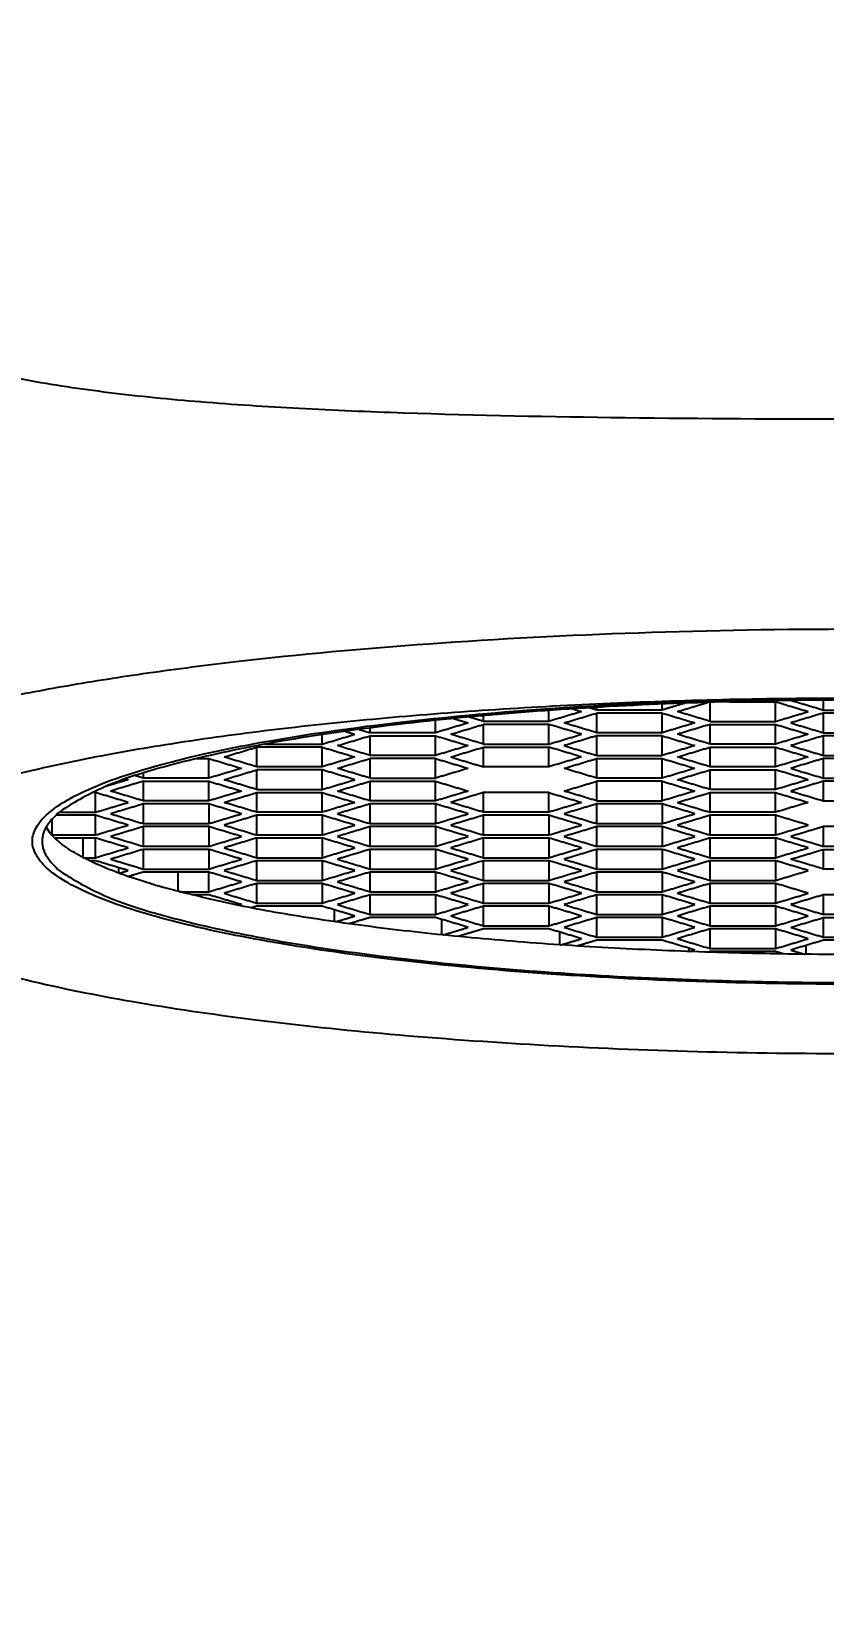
# Model space of a CAD drawing. Extents: x -13865 to -13271, y -11108 to -10688.
# Drawn here: x -13691.03 to -13682.52, y -10859.37 to -10842.42 of the extents above; entities that cross this region are included whole.
import ezdxf

# ---------------------------------------------------------------- set-up
doc = ezdxf.new("R2010")
doc.units = 0
doc.header["$LTSCALE"] = 7
doc.layers.get('0').update_dxf_attribs({"color": 2, "linetype": 'CONTINUOUS'})
doc.layers.get('Defpoints').update_dxf_attribs({"linetype": 'CONTINUOUS'})
doc.layers.add('DWG', color=7, linetype='CONTINUOUS')
doc.layers.add('FL0712_BODY_R2SHAPE', color=7, linetype='CONTINUOUS')
doc.styles.add('DD', font='romans', dxfattribs={"bigfont": 'GHS.shx'})
doc.dimstyles.new('CWC', dxfattribs={"dimscale": 0, "dimtxt": 3.5, "dimasz": 3.5, "dimexe": 2, "dimexo": 1, "dimgap": 1, "dimtad": 1, "dimdec": 4, "dimdsep": 46, "dimtxsty": 'DD', "dimcen": 3, "dimclrd": 2, "dimclre": 2, "dimclrt": 2, "dimadec": 3, "dimazin": 2, "dimtfac": 1, "dimtdec": 4, "dimtmove": 0, "dimatfit": 3, "dimfxl": 1, "dimtvp": 1, "dimtolj": 1, "dimtzin": 0, "dimlwd": -1, "dimlwe": -1, "dimarcsym": 0})

# ---------------------------------------------------------------- blocks, each defined once
blk = doc.blocks.new('*D3')
at = {"layer": 'Defpoints', "color": 0, "transparency": 16777216}
for p in [(-14378.064, -11893.35), (-14321.031, -11893.35), (-14346.031, -12038.584)]:
    blk.add_point(p, dxfattribs=at)
at = {"layer": 'DWG', "color": 2, "transparency": 16777216}
for p, q in [((-14322.031, -11893.35), (-14380.064, -11893.35)), ((-14378.064, -12035.084), (-14378.064, -11896.85)), ((-14347.031, -12038.584), (-14380.064, -12038.584))]:
    blk.add_line(p, q, dxfattribs=at)
for points in [[(-14378.647, -11896.85), (-14377.481, -11896.85), (-14378.064, -11893.35)], [(-14378.647, -12035.084), (-14377.481, -12035.084), (-14378.064, -12038.584)]]:
    blk.add_solid(points, dxfattribs=at)
at = {"layer": 'DWG', "color": 2, "transparency": 16777216, "insert": (-14381.731, -11965.967), "char_height": 3.5, "attachment_point": 5, "rotation": 90, "style": 'DD'}
blk.add_mtext('\\A1;(145)', dxfattribs=at)

msp = doc.modelspace()

# ---------------------------------------------------------------- linework, layer by layer
at = {"ltscale": 0.6}
for points in [[(-13684.00621, -10849.64145), (-13684.12931, -10849.67847), (-13684.25241, -10849.7155)], [(-13684.25241, -10849.7155), (-13684.25241, -10849.68339), (-13684.25241, -10849.65128)], [(-13684.08918, -10849.73186), (-13683.92467, -10849.68239), (-13683.76017, -10849.63291)], [(-13683.73747, -10849.83765), (-13683.73747, -10849.73491), (-13683.73747, -10849.63218)], [(-13683.03405, -10849.83765), (-13683.03405, -10849.73186), (-13683.03405, -10849.62608)], [(-13683.03405, -10849.62608), (-13682.85819, -10849.67897), (-13682.68233, -10849.73186)], [(-13682.86213, -10849.61233), (-13682.69062, -10849.66391), (-13682.5191, -10849.7155)], [(-13682.5191, -10849.7155), (-13682.5191, -10849.66213), (-13682.5191, -10849.60876)], [(-13686.68914, -10849.9598), (-13686.68914, -10849.89294), (-13686.68914, -10849.82609)], [(-13686.33743, -10849.85401), (-13686.51328, -10849.9069), (-13686.68914, -10849.9598)], [(-13686.1742, -10849.83765), (-13686.25255, -10849.81408), (-13686.33089, -10849.79052)], [(-13686.1742, -10849.83765), (-13686.1742, -10849.8069), (-13686.1742, -10849.77616)], [(-13685.47078, -10849.83765), (-13685.82249, -10849.83765), (-13686.1742, -10849.83765)], [(-13685.47078, -10849.83765), (-13685.47078, -10849.77879), (-13685.47078, -10849.71994)], [(-13685.11906, -10849.73186), (-13685.29492, -10849.78476), (-13685.47078, -10849.83765)], [(-13685.30755, -10849.85401), (-13685.13169, -10849.80112), (-13684.95583, -10849.74823)], [(-13684.95583, -10849.9598), (-13685.13169, -10849.9069), (-13685.30755, -10849.85401)], [(-13685.216, -10849.70271), (-13685.16753, -10849.71729), (-13685.11906, -10849.73186)], [(-13684.95583, -10849.7155), (-13684.99579, -10849.70348), (-13685.03574, -10849.69146)], [(-13684.95583, -10849.7155), (-13684.95583, -10849.70111), (-13684.95583, -10849.68673)], [(-13684.25241, -10849.7155), (-13684.60412, -10849.7155), (-13684.95583, -10849.7155)], [(-13684.95583, -10849.9598), (-13684.95583, -10849.85401), (-13684.95583, -10849.74823)], [(-13684.25241, -10849.74823), (-13684.60412, -10849.74823), (-13684.95583, -10849.74823)], [(-13684.25241, -10849.9598), (-13684.25241, -10849.85401), (-13684.25241, -10849.74823)], [(-13684.25241, -10849.74823), (-13684.07655, -10849.80112), (-13683.9007, -10849.85401)], [(-13683.9007, -10849.85401), (-13684.07655, -10849.9069), (-13684.25241, -10849.9598)], [(-13683.73747, -10849.83765), (-13683.91333, -10849.78476), (-13684.08918, -10849.73186)], [(-13683.73747, -10849.83765), (-13683.38576, -10849.83765), (-13683.03405, -10849.83765)], [(-13683.03405, -10849.83765), (-13682.85819, -10849.78476), (-13682.68233, -10849.73186)], [(-13682.5191, -10849.74823), (-13682.69496, -10849.80112), (-13682.87082, -10849.85401)], [(-13682.87082, -10849.85401), (-13682.69496, -10849.9069), (-13682.5191, -10849.9598)], [(-13682.5191, -10849.7155), (-13682.16739, -10849.7155), (-13681.81568, -10849.7155)], [(-13682.5191, -10849.9598), (-13682.5191, -10849.85401), (-13682.5191, -10849.74823)], [(-13681.81568, -10849.74823), (-13682.16739, -10849.74823), (-13682.5191, -10849.74823)], [(-13687.9075, -10850.08194), (-13687.73165, -10850.02905), (-13687.55579, -10849.97616)], [(-13687.9075, -10850.08194), (-13687.9075, -10850.03101), (-13687.9075, -10849.98009)], [(-13687.74427, -10850.09831), (-13687.56842, -10850.04542), (-13687.39256, -10849.99252)], [(-13687.66161, -10849.94433), (-13687.6087, -10849.96025), (-13687.55579, -10849.97616)], [(-13687.51207, -10849.92385), (-13687.45232, -10849.94182), (-13687.39256, -10849.9598)], [(-13687.39256, -10849.9598), (-13687.39256, -10849.93396), (-13687.39256, -10849.90812)], [(-13686.68914, -10849.9598), (-13687.04085, -10849.9598), (-13687.39256, -10849.9598)], [(-13687.39256, -10850.20409), (-13687.39256, -10850.09831), (-13687.39256, -10849.99252)], [(-13687.39256, -10849.99252), (-13687.04085, -10849.99252), (-13686.68914, -10849.99252)], [(-13686.68914, -10850.20409), (-13686.68914, -10850.09831), (-13686.68914, -10849.99252)], [(-13686.68914, -10849.99252), (-13686.51328, -10850.04542), (-13686.33743, -10850.09831)], [(-13686.52591, -10849.97616), (-13686.35005, -10849.92327), (-13686.1742, -10849.87038)], [(-13686.1742, -10850.08194), (-13686.35005, -10850.02905), (-13686.52591, -10849.97616)], [(-13686.1742, -10850.08194), (-13686.1742, -10849.97616), (-13686.1742, -10849.87038)], [(-13685.47078, -10849.87038), (-13685.82249, -10849.87038), (-13686.1742, -10849.87038)], [(-13685.47078, -10850.08194), (-13685.47078, -10849.97616), (-13685.47078, -10849.87038)], [(-13685.11906, -10849.97616), (-13685.29492, -10849.92327), (-13685.47078, -10849.87038)], [(-13685.47078, -10850.08194), (-13685.29492, -10850.02905), (-13685.11906, -10849.97616)], [(-13684.95583, -10849.99252), (-13685.13169, -10850.04542), (-13685.30755, -10850.09831)], [(-13684.25241, -10849.9598), (-13684.60412, -10849.9598), (-13684.95583, -10849.9598)], [(-13684.95583, -10850.20409), (-13684.95583, -10850.09831), (-13684.95583, -10849.99252)], [(-13684.25241, -10849.99252), (-13684.60412, -10849.99252), (-13684.95583, -10849.99252)], [(-13684.25241, -10850.20409), (-13684.25241, -10850.09831), (-13684.25241, -10849.99252)], [(-13684.25241, -10849.99252), (-13684.07655, -10850.04542), (-13683.9007, -10850.09831)], [(-13683.73747, -10849.87038), (-13683.91333, -10849.92327), (-13684.08918, -10849.97616)], [(-13683.73747, -10850.08194), (-13683.91333, -10850.02905), (-13684.08918, -10849.97616)], [(-13683.73747, -10850.08194), (-13683.73747, -10849.97616), (-13683.73747, -10849.87038)], [(-13683.73747, -10849.87038), (-13683.38576, -10849.87038), (-13683.03405, -10849.87038)], [(-13683.03405, -10850.08194), (-13683.03405, -10849.97616), (-13683.03405, -10849.87038)], [(-13683.03405, -10849.87038), (-13682.85819, -10849.92327), (-13682.68233, -10849.97616)], [(-13682.68233, -10849.97616), (-13682.85819, -10850.02905), (-13683.03405, -10850.08194)], [(-13682.5191, -10849.99252), (-13682.69496, -10850.04542), (-13682.87082, -10850.09831)], [(-13682.5191, -10849.9598), (-13682.16739, -10849.9598), (-13681.81568, -10849.9598)], [(-13682.5191, -10850.20409), (-13682.5191, -10850.09831), (-13682.5191, -10849.99252)], [(-13681.81568, -10849.99252), (-13682.16739, -10849.99252), (-13682.5191, -10849.99252)], [(-13688.96264, -10850.22046), (-13688.78678, -10850.16756), (-13688.61093, -10850.11467)], [(-13688.61093, -10850.32624), (-13688.61093, -10850.22046), (-13688.61093, -10850.11467)], [(-13687.9075, -10850.11467), (-13688.25922, -10850.11467), (-13688.61093, -10850.11467)], [(-13688.51988, -10850.08194), (-13688.21369, -10850.08194), (-13687.9075, -10850.08194)], [(-13687.9075, -10850.32624), (-13687.9075, -10850.22046), (-13687.9075, -10850.11467)], [(-13687.9075, -10850.11467), (-13687.73165, -10850.16756), (-13687.55579, -10850.22046)], [(-13687.39256, -10850.20409), (-13687.56842, -10850.1512), (-13687.74427, -10850.09831)], [(-13686.33743, -10850.09831), (-13686.51328, -10850.1512), (-13686.68914, -10850.20409)], [(-13686.52591, -10850.22046), (-13686.35005, -10850.16756), (-13686.1742, -10850.11467)], [(-13686.1742, -10850.08194), (-13685.82249, -10850.08194), (-13685.47078, -10850.08194)], [(-13686.1742, -10850.32624), (-13686.1742, -10850.22046), (-13686.1742, -10850.11467)], [(-13686.1742, -10850.11467), (-13685.82249, -10850.11467), (-13685.47078, -10850.11467)], [(-13685.47078, -10850.32624), (-13685.47078, -10850.22046), (-13685.47078, -10850.11467)], [(-13685.11906, -10850.22046), (-13685.29492, -10850.16756), (-13685.47078, -10850.11467)], [(-13685.30755, -10850.09831), (-13685.13169, -10850.1512), (-13684.95583, -10850.20409)], [(-13683.9007, -10850.09831), (-13684.07655, -10850.1512), (-13684.25241, -10850.20409)], [(-13684.08918, -10850.22046), (-13683.91333, -10850.16756), (-13683.73747, -10850.11467)], [(-13683.03405, -10850.08194), (-13683.38576, -10850.08194), (-13683.73747, -10850.08194)], [(-13683.73747, -10850.32624), (-13683.73747, -10850.22046), (-13683.73747, -10850.11467)], [(-13683.73747, -10850.11467), (-13683.38576, -10850.11467), (-13683.03405, -10850.11467)], [(-13683.03405, -10850.32624), (-13683.03405, -10850.22046), (-13683.03405, -10850.11467)], [(-13683.03405, -10850.11467), (-13682.85819, -10850.16756), (-13682.68233, -10850.22046)], [(-13682.87082, -10850.09831), (-13682.69496, -10850.1512), (-13682.5191, -10850.20409)], [(-13689.25929, -10850.23682), (-13689.19258, -10850.23682), (-13689.12587, -10850.23682)], [(-13689.12587, -10850.44839), (-13689.12587, -10850.3426), (-13689.12587, -10850.23682)], [(-13689.12587, -10850.23682), (-13688.95001, -10850.28971), (-13688.77416, -10850.3426)], [(-13688.77416, -10850.3426), (-13688.95001, -10850.3955), (-13689.12587, -10850.44839)], [(-13688.61093, -10850.32624), (-13688.78678, -10850.27335), (-13688.96264, -10850.22046)], [(-13688.96264, -10850.46475), (-13688.78678, -10850.41186), (-13688.61093, -10850.35897)], [(-13687.9075, -10850.32624), (-13688.25922, -10850.32624), (-13688.61093, -10850.32624)], [(-13688.61093, -10850.57054), (-13688.61093, -10850.46475), (-13688.61093, -10850.35897)], [(-13687.9075, -10850.35897), (-13688.25922, -10850.35897), (-13688.61093, -10850.35897)], [(-13687.55579, -10850.22046), (-13687.73165, -10850.27335), (-13687.9075, -10850.32624)], [(-13687.9075, -10850.57054), (-13687.9075, -10850.46475), (-13687.9075, -10850.35897)], [(-13687.55579, -10850.46475), (-13687.73165, -10850.41186), (-13687.9075, -10850.35897)], [(-13687.74427, -10850.3426), (-13687.56842, -10850.28971), (-13687.39256, -10850.23682)], [(-13687.39256, -10850.44839), (-13687.56842, -10850.3955), (-13687.74427, -10850.3426)], [(-13686.68914, -10850.20409), (-13687.04085, -10850.20409), (-13687.39256, -10850.20409)], [(-13687.39256, -10850.44839), (-13687.39256, -10850.3426), (-13687.39256, -10850.23682)], [(-13686.68914, -10850.23682), (-13687.04085, -10850.23682), (-13687.39256, -10850.23682)], [(-13686.68914, -10850.44839), (-13686.68914, -10850.3426), (-13686.68914, -10850.23682)], [(-13686.68914, -10850.23682), (-13686.51328, -10850.28971), (-13686.33743, -10850.3426)], [(-13686.33743, -10850.3426), (-13686.51328, -10850.3955), (-13686.68914, -10850.44839)], [(-13686.52591, -10850.22046), (-13686.35005, -10850.27335), (-13686.1742, -10850.32624)], [(-13685.47078, -10850.32624), (-13685.82249, -10850.32624), (-13686.1742, -10850.32624)], [(-13685.11906, -10850.22046), (-13685.29492, -10850.27335), (-13685.47078, -10850.32624)], [(-13685.30755, -10850.3426), (-13685.13169, -10850.28971), (-13684.95583, -10850.23682)], [(-13684.95583, -10850.44839), (-13685.13169, -10850.3955), (-13685.30755, -10850.3426)], [(-13684.95583, -10850.20409), (-13684.60412, -10850.20409), (-13684.25241, -10850.20409)], [(-13684.95583, -10850.44839), (-13684.95583, -10850.3426), (-13684.95583, -10850.23682)], [(-13684.95583, -10850.23682), (-13684.60412, -10850.23682), (-13684.25241, -10850.23682)], [(-13684.25241, -10850.44839), (-13684.25241, -10850.3426), (-13684.25241, -10850.23682)], [(-13684.25241, -10850.23682), (-13684.07655, -10850.28971), (-13683.9007, -10850.3426)], [(-13683.9007, -10850.3426), (-13684.07655, -10850.3955), (-13684.25241, -10850.44839)], [(-13683.73747, -10850.32624), (-13683.91333, -10850.27335), (-13684.08918, -10850.22046)], [(-13684.08918, -10850.46475), (-13683.91333, -10850.41186), (-13683.73747, -10850.35897)], [(-13683.03405, -10850.32624), (-13683.38576, -10850.32624), (-13683.73747, -10850.32624)], [(-13683.73747, -10850.57054), (-13683.73747, -10850.46475), (-13683.73747, -10850.35897)], [(-13683.73747, -10850.35897), (-13683.38576, -10850.35897), (-13683.03405, -10850.35897)], [(-13682.68233, -10850.22046), (-13682.85819, -10850.27335), (-13683.03405, -10850.32624)], [(-13683.03405, -10850.57054), (-13683.03405, -10850.46475), (-13683.03405, -10850.35897)], [(-13682.68233, -10850.46475), (-13682.85819, -10850.41186), (-13683.03405, -10850.35897)], [(-13682.5191, -10850.23682), (-13682.69496, -10850.28971), (-13682.87082, -10850.3426)], [(-13682.87082, -10850.3426), (-13682.69496, -10850.3955), (-13682.5191, -10850.44839)], [(-13682.5191, -10850.20409), (-13682.16739, -10850.20409), (-13681.81568, -10850.20409)], [(-13682.5191, -10850.44839), (-13682.5191, -10850.3426), (-13682.5191, -10850.23682)], [(-13681.81568, -10850.23682), (-13682.16739, -10850.23682), (-13682.5191, -10850.23682)], [(-13689.99252, -10850.46475), (-13690.11057, -10850.50026), (-13690.22861, -10850.53576)], [(-13689.82929, -10850.48112), (-13690.00515, -10850.53401), (-13690.181, -10850.5869)], [(-13690.02008, -10850.45646), (-13690.0063, -10850.46061), (-13689.99252, -10850.46475)], [(-13689.82929, -10850.44839), (-13689.87376, -10850.43501), (-13689.91823, -10850.42164)], [(-13689.82929, -10850.44839), (-13689.82929, -10850.42066), (-13689.82929, -10850.39293)], [(-13689.12587, -10850.44839), (-13689.47758, -10850.44839), (-13689.82929, -10850.44839)], [(-13689.82929, -10850.69268), (-13689.82929, -10850.5869), (-13689.82929, -10850.48112)], [(-13689.82929, -10850.48112), (-13689.47758, -10850.48112), (-13689.12587, -10850.48112)], [(-13689.12587, -10850.69268), (-13689.12587, -10850.5869), (-13689.12587, -10850.48112)], [(-13689.12587, -10850.48112), (-13688.95001, -10850.53401), (-13688.77416, -10850.5869)], [(-13688.61093, -10850.57054), (-13688.78678, -10850.51764), (-13688.96264, -10850.46475)], [(-13687.9075, -10850.57054), (-13687.73165, -10850.51764), (-13687.55579, -10850.46475)], [(-13687.74427, -10850.5869), (-13687.56842, -10850.53401), (-13687.39256, -10850.48112)], [(-13687.39256, -10850.44839), (-13687.04085, -10850.44839), (-13686.68914, -10850.44839)], [(-13687.39256, -10850.69268), (-13687.39256, -10850.5869), (-13687.39256, -10850.48112)], [(-13687.39256, -10850.48112), (-13687.04085, -10850.48112), (-13686.68914, -10850.48112)], [(-13686.68914, -10850.69268), (-13686.68914, -10850.5869), (-13686.68914, -10850.48112)], [(-13686.68914, -10850.48112), (-13686.51328, -10850.53401), (-13686.33743, -10850.5869)], [(-13685.30755, -10850.5869), (-13685.13169, -10850.53401), (-13684.95583, -10850.48112)], [(-13684.25241, -10850.44839), (-13684.60412, -10850.44839), (-13684.95583, -10850.44839)], [(-13684.95583, -10850.69268), (-13684.95583, -10850.5869), (-13684.95583, -10850.48112)], [(-13684.25241, -10850.48112), (-13684.60412, -10850.48112), (-13684.95583, -10850.48112)], [(-13684.25241, -10850.69268), (-13684.25241, -10850.5869), (-13684.25241, -10850.48112)], [(-13684.25241, -10850.48112), (-13684.07655, -10850.53401), (-13683.9007, -10850.5869)], [(-13683.73747, -10850.57054), (-13683.91333, -10850.51764), (-13684.08918, -10850.46475)], [(-13682.68233, -10850.46475), (-13682.85819, -10850.51764), (-13683.03405, -10850.57054)], [(-13682.5191, -10850.48112), (-13682.69496, -10850.53401), (-13682.87082, -10850.5869)], [(-13682.5191, -10850.44839), (-13682.16739, -10850.44839), (-13681.81568, -10850.44839)], [(-13682.5191, -10850.69268), (-13682.5191, -10850.5869), (-13682.5191, -10850.48112)], [(-13681.81568, -10850.48112), (-13682.16739, -10850.48112), (-13682.5191, -10850.48112)], [(-13690.34423, -10850.81483), (-13690.34423, -10850.70905), (-13690.34423, -10850.60327)], [(-13689.99252, -10850.70905), (-13690.16838, -10850.65616), (-13690.34423, -10850.60327)], [(-13689.82929, -10850.69268), (-13690.00515, -10850.63979), (-13690.181, -10850.5869)], [(-13689.12587, -10850.69268), (-13689.47758, -10850.69268), (-13689.82929, -10850.69268)], [(-13688.77416, -10850.5869), (-13688.95001, -10850.63979), (-13689.12587, -10850.69268)], [(-13688.96264, -10850.70905), (-13688.78678, -10850.65616), (-13688.61093, -10850.60327)], [(-13688.61093, -10850.57054), (-13688.25922, -10850.57054), (-13687.9075, -10850.57054)], [(-13688.61093, -10850.81483), (-13688.61093, -10850.70905), (-13688.61093, -10850.60327)], [(-13688.61093, -10850.60327), (-13688.25922, -10850.60327), (-13687.9075, -10850.60327)], [(-13687.9075, -10850.81483), (-13687.9075, -10850.70905), (-13687.9075, -10850.60327)], [(-13687.9075, -10850.60327), (-13687.73165, -10850.65616), (-13687.55579, -10850.70905)], [(-13687.39256, -10850.69268), (-13687.56842, -10850.63979), (-13687.74427, -10850.5869)], [(-13686.68914, -10850.69268), (-13687.04085, -10850.69268), (-13687.39256, -10850.69268)], [(-13686.33743, -10850.5869), (-13686.51328, -10850.63979), (-13686.68914, -10850.69268)], [(-13686.1742, -10850.60327), (-13686.35005, -10850.65616), (-13686.52591, -10850.70905)], [(-13686.1742, -10850.81483), (-13686.1742, -10850.70905), (-13686.1742, -10850.60327)], [(-13685.47078, -10850.60327), (-13685.82249, -10850.60327), (-13686.1742, -10850.60327)], [(-13685.47078, -10850.81483), (-13685.47078, -10850.70905), (-13685.47078, -10850.60327)], [(-13685.47078, -10850.60327), (-13685.29492, -10850.65616), (-13685.11906, -10850.70905)], [(-13684.95583, -10850.69268), (-13685.13169, -10850.63979), (-13685.30755, -10850.5869)], [(-13684.95583, -10850.69268), (-13684.60412, -10850.69268), (-13684.25241, -10850.69268)], [(-13683.9007, -10850.5869), (-13684.07655, -10850.63979), (-13684.25241, -10850.69268)], [(-13684.08918, -10850.70905), (-13683.91333, -10850.65616), (-13683.73747, -10850.60327)], [(-13683.03405, -10850.57054), (-13683.38576, -10850.57054), (-13683.73747, -10850.57054)], [(-13683.73747, -10850.81483), (-13683.73747, -10850.70905), (-13683.73747, -10850.60327)], [(-13683.73747, -10850.60327), (-13683.38576, -10850.60327), (-13683.03405, -10850.60327)], [(-13683.03405, -10850.81483), (-13683.03405, -10850.70905), (-13683.03405, -10850.60327)], [(-13683.03405, -10850.60327), (-13682.85819, -10850.65616), (-13682.68233, -10850.70905)], [(-13682.87082, -10850.5869), (-13682.69496, -10850.63979), (-13682.5191, -10850.69268)], [(-13682.5191, -10850.69268), (-13682.16739, -10850.69268), (-13681.81568, -10850.69268)], [(-13690.34423, -10850.84756), (-13690.55662, -10850.84756), (-13690.769, -10850.84756)], [(-13690.73159, -10850.81483), (-13690.53791, -10850.81483), (-13690.34423, -10850.81483)], [(-13690.34423, -10850.81483), (-13690.16838, -10850.76194), (-13689.99252, -10850.70905)], [(-13690.34423, -10851.05913), (-13690.34423, -10850.95334), (-13690.34423, -10850.84756)], [(-13689.99252, -10850.95334), (-13690.16838, -10850.90045), (-13690.34423, -10850.84756)], [(-13689.82929, -10850.72541), (-13690.00515, -10850.77831), (-13690.181, -10850.8312)], [(-13690.181, -10850.8312), (-13690.00515, -10850.88409), (-13689.82929, -10850.93698)], [(-13689.82929, -10850.93698), (-13689.82929, -10850.8312), (-13689.82929, -10850.72541)], [(-13689.12587, -10850.72541), (-13689.47758, -10850.72541), (-13689.82929, -10850.72541)], [(-13689.12587, -10850.72541), (-13689.12587, -10850.8312), (-13689.12587, -10850.93698)], [(-13688.77416, -10850.8312), (-13688.95001, -10850.77831), (-13689.12587, -10850.72541)], [(-13689.12587, -10850.93698), (-13688.95001, -10850.88409), (-13688.77416, -10850.8312)], [(-13688.61093, -10850.81483), (-13688.78678, -10850.76194), (-13688.96264, -10850.70905)], [(-13688.61093, -10850.84756), (-13688.78678, -10850.90045), (-13688.96264, -10850.95334)], [(-13687.9075, -10850.81483), (-13688.25922, -10850.81483), (-13688.61093, -10850.81483)], [(-13688.61093, -10851.05913), (-13688.61093, -10850.95334), (-13688.61093, -10850.84756)], [(-13687.9075, -10850.84756), (-13688.25922, -10850.84756), (-13688.61093, -10850.84756)], [(-13687.55579, -10850.70905), (-13687.73165, -10850.76194), (-13687.9075, -10850.81483)], [(-13687.9075, -10850.84756), (-13687.9075, -10850.95334), (-13687.9075, -10851.05913)], [(-13687.55579, -10850.95334), (-13687.73165, -10850.90045), (-13687.9075, -10850.84756)], [(-13687.39256, -10850.72541), (-13687.56842, -10850.77831), (-13687.74427, -10850.8312)], [(-13687.74427, -10850.8312), (-13687.56842, -10850.88409), (-13687.39256, -10850.93698)], [(-13687.39256, -10850.93698), (-13687.39256, -10850.8312), (-13687.39256, -10850.72541)], [(-13686.68914, -10850.72541), (-13687.04085, -10850.72541), (-13687.39256, -10850.72541)], [(-13686.68914, -10850.72541), (-13686.68914, -10850.8312), (-13686.68914, -10850.93698)], [(-13686.33743, -10850.8312), (-13686.51328, -10850.77831), (-13686.68914, -10850.72541)], [(-13686.68914, -10850.93698), (-13686.51328, -10850.88409), (-13686.33743, -10850.8312)], [(-13686.1742, -10850.81483), (-13686.35005, -10850.76194), (-13686.52591, -10850.70905)], [(-13686.1742, -10850.84756), (-13686.35005, -10850.90045), (-13686.52591, -10850.95334)], [(-13685.47078, -10850.81483), (-13685.82249, -10850.81483), (-13686.1742, -10850.81483)], [(-13686.1742, -10851.05913), (-13686.1742, -10850.95334), (-13686.1742, -10850.84756)], [(-13685.47078, -10850.84756), (-13685.82249, -10850.84756), (-13686.1742, -10850.84756)], [(-13685.11906, -10850.70905), (-13685.29492, -10850.76194), (-13685.47078, -10850.81483)], [(-13685.47078, -10850.84756), (-13685.47078, -10850.95334), (-13685.47078, -10851.05913)], [(-13685.11906, -10850.95334), (-13685.29492, -10850.90045), (-13685.47078, -10850.84756)], [(-13684.95583, -10850.72541), (-13685.13169, -10850.77831), (-13685.30755, -10850.8312)], [(-13685.30755, -10850.8312), (-13685.13169, -10850.88409), (-13684.95583, -10850.93698)], [(-13684.95583, -10850.93698), (-13684.95583, -10850.8312), (-13684.95583, -10850.72541)], [(-13684.25241, -10850.72541), (-13684.60412, -10850.72541), (-13684.95583, -10850.72541)], [(-13684.25241, -10850.72541), (-13684.25241, -10850.8312), (-13684.25241, -10850.93698)], [(-13683.9007, -10850.8312), (-13684.07655, -10850.77831), (-13684.25241, -10850.72541)], [(-13684.25241, -10850.93698), (-13684.07655, -10850.88409), (-13683.9007, -10850.8312)], [(-13684.08918, -10850.70905), (-13683.91333, -10850.76194), (-13683.73747, -10850.81483)], [(-13683.73747, -10850.84756), (-13683.91333, -10850.90045), (-13684.08918, -10850.95334)], [(-13683.03405, -10850.81483), (-13683.38576, -10850.81483), (-13683.73747, -10850.81483)], [(-13683.73747, -10851.05913), (-13683.73747, -10850.95321), (-13683.73747, -10850.8473)], [(-13683.03405, -10850.84756), (-13683.38575, -10850.84756), (-13683.73746, -10850.84756)], [(-13682.68233, -10850.70905), (-13682.85819, -10850.76194), (-13683.03405, -10850.81483)], [(-13683.03405, -10850.84756), (-13683.03405, -10850.95334), (-13683.03405, -10851.05913)], [(-13682.68233, -10850.95334), (-13682.85819, -10850.90045), (-13683.03405, -10850.84756)], [(-13690.81084, -10851.05913), (-13690.81084, -10850.97439), (-13690.81084, -10850.88965)], [(-13690.34423, -10851.05913), (-13690.16838, -10851.00624), (-13689.99252, -10850.95334)], [(-13689.82929, -10850.96971), (-13690.00515, -10851.0226), (-13690.181, -10851.07549)], [(-13689.82929, -10850.93698), (-13689.47758, -10850.93698), (-13689.12587, -10850.93698)], [(-13689.82929, -10851.18128), (-13689.82929, -10851.07549), (-13689.82929, -10850.96971)], [(-13689.12587, -10850.96971), (-13689.47758, -10850.96971), (-13689.82929, -10850.96971)], [(-13689.12587, -10850.96971), (-13689.12587, -10851.07549), (-13689.12587, -10851.18128)], [(-13688.77416, -10851.07549), (-13688.95001, -10851.0226), (-13689.12587, -10850.96971)], [(-13688.96264, -10850.95334), (-13688.78678, -10851.00624), (-13688.61093, -10851.05913)], [(-13687.9075, -10851.05913), (-13687.73165, -10851.00624), (-13687.55579, -10850.95334)], [(-13687.39256, -10850.96971), (-13687.56842, -10851.0226), (-13687.74427, -10851.07549)], [(-13687.39256, -10850.93698), (-13687.04085, -10850.93698), (-13686.68914, -10850.93698)], [(-13687.39256, -10851.18128), (-13687.39256, -10851.07549), (-13687.39256, -10850.96971)], [(-13686.68914, -10850.96971), (-13687.04085, -10850.96971), (-13687.39256, -10850.96971)], [(-13686.68914, -10850.96971), (-13686.68914, -10851.07549), (-13686.68914, -10851.18128)], [(-13686.33743, -10851.07549), (-13686.51328, -10851.0226), (-13686.68914, -10850.96971)], [(-13686.52591, -10850.95334), (-13686.35005, -10851.00624), (-13686.1742, -10851.05913)], [(-13685.47078, -10851.05913), (-13685.29492, -10851.00624), (-13685.11906, -10850.95334)], [(-13684.95583, -10850.96971), (-13685.13169, -10851.0226), (-13685.30755, -10851.07549)], [(-13684.95583, -10850.93698), (-13684.60412, -10850.93698), (-13684.25241, -10850.93698)], [(-13684.95583, -10851.18128), (-13684.95583, -10851.07549), (-13684.95583, -10850.96971)], [(-13684.25241, -10850.96971), (-13684.60412, -10850.96971), (-13684.95583, -10850.96971)], [(-13684.25241, -10850.96971), (-13684.25241, -10851.07549), (-13684.25241, -10851.18128)], [(-13683.9007, -10851.07549), (-13684.07655, -10851.0226), (-13684.25241, -10850.96971)], [(-13684.08918, -10850.95334), (-13683.91333, -10851.00624), (-13683.73747, -10851.05913)], [(-13683.03405, -10851.05913), (-13682.85819, -10851.00624), (-13682.68233, -10850.95334)], [(-13682.5191, -10850.96971), (-13682.69496, -10851.0226), (-13682.87082, -10851.07549)], [(-13682.5191, -10851.18128), (-13682.5191, -10851.07549), (-13682.5191, -10850.96971)], [(-13681.81568, -10850.96971), (-13682.16739, -10850.96971), (-13682.5191, -10850.96971)], [(-13690.81084, -10851.05913), (-13690.57754, -10851.05913), (-13690.34423, -10851.05913)], [(-13690.34423, -10851.09186), (-13690.56217, -10851.09186), (-13690.78011, -10851.09186)], [(-13690.47622, -10851.30222), (-13690.47622, -10851.19704), (-13690.47622, -10851.09186)], [(-13690.34423, -10851.30342), (-13690.34423, -10851.19764), (-13690.34423, -10851.09186)], [(-13689.99252, -10851.19764), (-13690.16838, -10851.14475), (-13690.34423, -10851.09186)], [(-13690.34423, -10851.30342), (-13690.16838, -10851.25053), (-13689.99252, -10851.19764)], [(-13690.181, -10851.07549), (-13690.00515, -10851.12838), (-13689.82929, -10851.18128)], [(-13689.82929, -10851.18128), (-13689.47758, -10851.18128), (-13689.12587, -10851.18128)], [(-13689.12587, -10851.18128), (-13688.95001, -10851.12838), (-13688.77416, -10851.07549)], [(-13688.61093, -10851.09186), (-13688.78678, -10851.14475), (-13688.96264, -10851.19764)], [(-13688.96264, -10851.19764), (-13688.78678, -10851.25053), (-13688.61093, -10851.30342)], [(-13688.61093, -10851.05913), (-13688.25922, -10851.05913), (-13687.9075, -10851.05913)], [(-13688.61093, -10851.30342), (-13688.61093, -10851.19764), (-13688.61093, -10851.09186)], [(-13687.9075, -10851.09186), (-13688.25922, -10851.09186), (-13688.61093, -10851.09186)], [(-13687.9075, -10851.09186), (-13687.9075, -10851.19764), (-13687.9075, -10851.30342)], [(-13687.55579, -10851.19764), (-13687.73165, -10851.14475), (-13687.9075, -10851.09186)], [(-13687.9075, -10851.30342), (-13687.73165, -10851.25053), (-13687.55579, -10851.19764)], [(-13687.74427, -10851.07549), (-13687.56842, -10851.12838), (-13687.39256, -10851.18128)], [(-13687.39256, -10851.18128), (-13687.04085, -10851.18128), (-13686.68914, -10851.18128)], [(-13686.68914, -10851.18128), (-13686.51328, -10851.12838), (-13686.33743, -10851.07549)], [(-13686.1742, -10851.09186), (-13686.35005, -10851.14475), (-13686.52591, -10851.19764)], [(-13686.52591, -10851.19764), (-13686.35005, -10851.25053), (-13686.1742, -10851.30342)], [(-13686.1742, -10851.05913), (-13685.82249, -10851.05913), (-13685.47078, -10851.05913)], [(-13686.1742, -10851.30342), (-13686.1742, -10851.19764), (-13686.1742, -10851.09186)], [(-13685.47078, -10851.09186), (-13685.82249, -10851.09186), (-13686.1742, -10851.09186)], [(-13685.47078, -10851.09186), (-13685.47078, -10851.19764), (-13685.47078, -10851.30342)], [(-13685.11906, -10851.19764), (-13685.29492, -10851.14475), (-13685.47078, -10851.09186)], [(-13685.47078, -10851.30342), (-13685.29492, -10851.25053), (-13685.11906, -10851.19764)], [(-13685.30755, -10851.07549), (-13685.13169, -10851.12838), (-13684.95583, -10851.18128)], [(-13684.95583, -10851.18128), (-13684.60412, -10851.18128), (-13684.25241, -10851.18128)], [(-13684.25241, -10851.18128), (-13684.07655, -10851.12838), (-13683.9007, -10851.07549)], [(-13683.73747, -10851.09186), (-13683.91333, -10851.14475), (-13684.08918, -10851.19764)], [(-13684.08918, -10851.19764), (-13683.91333, -10851.25053), (-13683.73747, -10851.30342)], [(-13683.73747, -10851.05913), (-13683.38576, -10851.05913), (-13683.03405, -10851.05913)], [(-13683.73747, -10851.30342), (-13683.73747, -10851.19764), (-13683.73747, -10851.09186)], [(-13683.03405, -10851.09186), (-13683.38576, -10851.09186), (-13683.73747, -10851.09186)], [(-13683.03405, -10851.09186), (-13683.03405, -10851.19764), (-13683.03405, -10851.30342)], [(-13682.68233, -10851.19764), (-13682.85819, -10851.14475), (-13683.03405, -10851.09186)], [(-13683.03405, -10851.30342), (-13682.85819, -10851.25053), (-13682.68233, -10851.19764)], [(-13682.87082, -10851.07549), (-13682.69496, -10851.12838), (-13682.5191, -10851.18128)], [(-13682.5191, -10851.18128), (-13682.16739, -10851.18128), (-13681.81568, -10851.18128)], [(-13690.47393, -10851.30342), (-13690.40908, -10851.30342), (-13690.34423, -10851.30342)], [(-13690.34423, -10851.33615), (-13690.37665, -10851.33615), (-13690.40907, -10851.33615)], [(-13689.99252, -10851.44194), (-13690.16838, -10851.38905), (-13690.34423, -10851.33615)], [(-13689.82929, -10851.21401), (-13690.00515, -10851.2669), (-13690.181, -10851.31979)], [(-13690.181, -10851.31979), (-13690.00515, -10851.37268), (-13689.82929, -10851.42557)], [(-13689.82929, -10851.42557), (-13689.82929, -10851.31979), (-13689.82929, -10851.21401)], [(-13689.12587, -10851.21401), (-13689.47758, -10851.21401), (-13689.82929, -10851.21401)], [(-13689.12587, -10851.21401), (-13689.12587, -10851.31979), (-13689.12587, -10851.42557)], [(-13688.77416, -10851.31979), (-13688.95001, -10851.2669), (-13689.12587, -10851.21401)], [(-13689.12587, -10851.42557), (-13688.95001, -10851.37268), (-13688.77416, -10851.31979)], [(-13688.61093, -10851.33615), (-13688.78678, -10851.38905), (-13688.96264, -10851.44194)], [(-13688.61093, -10851.30342), (-13688.25922, -10851.30342), (-13687.9075, -10851.30342)], [(-13688.61093, -10851.54772), (-13688.61093, -10851.44194), (-13688.61093, -10851.33615)], [(-13687.9075, -10851.33615), (-13688.25922, -10851.33615), (-13688.61093, -10851.33615)], [(-13687.9075, -10851.33615), (-13687.9075, -10851.44194), (-13687.9075, -10851.54772)], [(-13687.55579, -10851.44194), (-13687.73165, -10851.38905), (-13687.9075, -10851.33615)], [(-13687.39256, -10851.21401), (-13687.56842, -10851.2669), (-13687.74427, -10851.31979)], [(-13687.74427, -10851.31979), (-13687.56842, -10851.37268), (-13687.39256, -10851.42557)], [(-13687.39256, -10851.42557), (-13687.39256, -10851.31979), (-13687.39256, -10851.21401)], [(-13686.68914, -10851.21401), (-13687.04085, -10851.21401), (-13687.39256, -10851.21401)], [(-13686.68914, -10851.21401), (-13686.68914, -10851.31979), (-13686.68914, -10851.42557)], [(-13686.33743, -10851.31979), (-13686.51328, -10851.2669), (-13686.68914, -10851.21401)], [(-13686.68914, -10851.42557), (-13686.51328, -10851.37268), (-13686.33743, -10851.31979)], [(-13686.1742, -10851.33615), (-13686.35005, -10851.38905), (-13686.52591, -10851.44194)], [(-13686.1742, -10851.30342), (-13685.82249, -10851.30342), (-13685.47078, -10851.30342)], [(-13686.1742, -10851.54772), (-13686.1742, -10851.44194), (-13686.1742, -10851.33615)], [(-13685.47078, -10851.33615), (-13685.82249, -10851.33615), (-13686.1742, -10851.33615)], [(-13685.47078, -10851.33615), (-13685.47078, -10851.44194), (-13685.47078, -10851.54772)], [(-13685.11906, -10851.44194), (-13685.29492, -10851.38905), (-13685.47078, -10851.33615)], [(-13684.95583, -10851.21401), (-13685.13169, -10851.2669), (-13685.30755, -10851.31979)], [(-13685.30755, -10851.31979), (-13685.13169, -10851.37268), (-13684.95583, -10851.42557)], [(-13684.95583, -10851.42557), (-13684.95583, -10851.31979), (-13684.95583, -10851.21401)], [(-13684.25241, -10851.21401), (-13684.60412, -10851.21401), (-13684.95583, -10851.21401)], [(-13684.25241, -10851.21401), (-13684.25241, -10851.31979), (-13684.25241, -10851.42557)], [(-13683.9007, -10851.31979), (-13684.07655, -10851.2669), (-13684.25241, -10851.21401)], [(-13684.25241, -10851.42557), (-13684.07655, -10851.37268), (-13683.9007, -10851.31979)], [(-13683.73747, -10851.33615), (-13683.91333, -10851.38905), (-13684.08918, -10851.44194)], [(-13683.73747, -10851.30342), (-13683.38576, -10851.30342), (-13683.03405, -10851.30342)], [(-13683.73747, -10851.54772), (-13683.73747, -10851.44194), (-13683.73747, -10851.33615)], [(-13683.03405, -10851.33615), (-13683.38576, -10851.33615), (-13683.73747, -10851.33615)], [(-13683.03405, -10851.33615), (-13683.03405, -10851.44194), (-13683.03405, -10851.54772)], [(-13682.68233, -10851.44194), (-13682.85819, -10851.38905), (-13683.03405, -10851.33615)], [(-13682.87082, -10851.31979), (-13682.69496, -10851.2669), (-13682.5191, -10851.21401)], [(-13682.5191, -10851.42557), (-13682.69496, -10851.37268), (-13682.87082, -10851.31979)], [(-13682.5191, -10851.42557), (-13682.5191, -10851.31979), (-13682.5191, -10851.21401)], [(-13682.5191, -10851.21401), (-13682.16739, -10851.21401), (-13681.81568, -10851.21401)], [(-13690.09273, -10851.46965), (-13690.09273, -10851.44073), (-13690.09273, -10851.4118)], [(-13690.08912, -10851.47099), (-13690.04082, -10851.45646), (-13689.99252, -10851.44194)], [(-13689.82929, -10851.4583), (-13689.90951, -10851.48243), (-13689.98972, -10851.50655)], [(-13689.82929, -10851.42557), (-13689.47758, -10851.42557), (-13689.12587, -10851.42557)], [(-13689.12587, -10851.4583), (-13689.47758, -10851.4583), (-13689.82929, -10851.4583)], [(-13689.45477, -10851.66664), (-13689.45477, -10851.56247), (-13689.45477, -10851.4583)], [(-13689.12587, -10851.66987), (-13689.12587, -10851.56409), (-13689.12587, -10851.4583)], [(-13688.77416, -10851.56409), (-13688.95001, -10851.51119), (-13689.12587, -10851.4583)], [(-13688.96264, -10851.44194), (-13688.78678, -10851.49483), (-13688.61093, -10851.54772)], [(-13688.61093, -10851.54772), (-13688.25922, -10851.54772), (-13687.9075, -10851.54772)], [(-13687.9075, -10851.54772), (-13687.73165, -10851.49483), (-13687.55579, -10851.44194)], [(-13687.39256, -10851.4583), (-13687.56842, -10851.51119), (-13687.74427, -10851.56409)], [(-13687.39256, -10851.42557), (-13687.04085, -10851.42557), (-13686.68914, -10851.42557)], [(-13687.39256, -10851.66987), (-13687.39256, -10851.56409), (-13687.39256, -10851.4583)], [(-13686.68914, -10851.4583), (-13687.04085, -10851.4583), (-13687.39256, -10851.4583)], [(-13686.68914, -10851.4583), (-13686.68914, -10851.56409), (-13686.68914, -10851.66987)], [(-13686.33743, -10851.56409), (-13686.51328, -10851.51119), (-13686.68914, -10851.4583)], [(-13686.52591, -10851.44194), (-13686.35005, -10851.49483), (-13686.1742, -10851.54772)], [(-13686.1742, -10851.54772), (-13685.82249, -10851.54772), (-13685.47078, -10851.54772)], [(-13685.47078, -10851.54772), (-13685.29492, -10851.49483), (-13685.11906, -10851.44194)], [(-13684.95583, -10851.4583), (-13685.13169, -10851.51119), (-13685.30755, -10851.56409)], [(-13684.95583, -10851.42557), (-13684.60412, -10851.42557), (-13684.25241, -10851.42557)], [(-13684.95583, -10851.66987), (-13684.95583, -10851.56409), (-13684.95583, -10851.4583)], [(-13684.25241, -10851.4583), (-13684.60412, -10851.4583), (-13684.95583, -10851.4583)], [(-13684.25241, -10851.4583), (-13684.25241, -10851.56409), (-13684.25241, -10851.66987)], [(-13683.9007, -10851.56409), (-13684.07655, -10851.51119), (-13684.25241, -10851.4583)], [(-13684.08918, -10851.44194), (-13683.91333, -10851.49483), (-13683.73747, -10851.54772)], [(-13683.73747, -10851.54772), (-13683.38576, -10851.54772), (-13683.03405, -10851.54772)], [(-13683.03405, -10851.54772), (-13682.85819, -10851.49483), (-13682.68233, -10851.44194)], [(-13681.81568, -10851.42557), (-13682.16739, -10851.42557), (-13682.5191, -10851.42557)], [(-13689.44236, -10851.66987), (-13689.28411, -10851.66987), (-13689.12587, -10851.66987)], [(-13689.12587, -10851.7026), (-13689.21931, -10851.7026), (-13689.31275, -10851.7026)], [(-13689.12587, -10851.66987), (-13688.95001, -10851.61698), (-13688.77416, -10851.56409)], [(-13688.77416, -10851.80838), (-13688.95001, -10851.75549), (-13689.12587, -10851.7026)], [(-13688.61093, -10851.58045), (-13688.78678, -10851.63334), (-13688.96264, -10851.68623)], [(-13688.96264, -10851.68623), (-13688.78678, -10851.73913), (-13688.61093, -10851.79202)], [(-13688.61093, -10851.79202), (-13688.61093, -10851.68623), (-13688.61093, -10851.58045)], [(-13687.9075, -10851.58045), (-13688.25922, -10851.58045), (-13688.61093, -10851.58045)], [(-13687.9075, -10851.58045), (-13687.9075, -10851.68623), (-13687.9075, -10851.79202)], [(-13687.55579, -10851.68623), (-13687.73165, -10851.63334), (-13687.9075, -10851.58045)], [(-13687.9075, -10851.79202), (-13687.73165, -10851.73913), (-13687.55579, -10851.68623)], [(-13687.74427, -10851.56409), (-13687.56842, -10851.61698), (-13687.39256, -10851.66987)], [(-13687.39256, -10851.7026), (-13687.56842, -10851.75549), (-13687.74427, -10851.80838)], [(-13687.39256, -10851.66987), (-13687.04085, -10851.66987), (-13686.68914, -10851.66987)], [(-13687.39256, -10851.91417), (-13687.39256, -10851.80838), (-13687.39256, -10851.7026)], [(-13686.68914, -10851.7026), (-13687.04085, -10851.7026), (-13687.39256, -10851.7026)], [(-13686.68914, -10851.66987), (-13686.51328, -10851.61698), (-13686.33743, -10851.56409)], [(-13686.68914, -10851.7026), (-13686.68914, -10851.80838), (-13686.68914, -10851.91417)], [(-13686.33743, -10851.80838), (-13686.51328, -10851.75549), (-13686.68914, -10851.7026)], [(-13686.1742, -10851.58045), (-13686.35005, -10851.63334), (-13686.52591, -10851.68623)], [(-13686.52591, -10851.68623), (-13686.35005, -10851.73913), (-13686.1742, -10851.79202)], [(-13686.1742, -10851.79202), (-13686.1742, -10851.68623), (-13686.1742, -10851.58045)], [(-13685.47078, -10851.58045), (-13685.82249, -10851.58045), (-13686.1742, -10851.58045)], [(-13685.47078, -10851.58045), (-13685.47078, -10851.68623), (-13685.47078, -10851.79202)], [(-13685.11906, -10851.68623), (-13685.29492, -10851.63334), (-13685.47078, -10851.58045)], [(-13685.47078, -10851.79202), (-13685.29492, -10851.73913), (-13685.11906, -10851.68623)], [(-13685.30755, -10851.56409), (-13685.13169, -10851.61698), (-13684.95583, -10851.66987)], [(-13684.95583, -10851.7026), (-13685.13169, -10851.75549), (-13685.30755, -10851.80838)], [(-13684.95583, -10851.66987), (-13684.60412, -10851.66987), (-13684.25241, -10851.66987)], [(-13684.95583, -10851.91417), (-13684.95583, -10851.80838), (-13684.95583, -10851.7026)], [(-13684.25241, -10851.7026), (-13684.60412, -10851.7026), (-13684.95583, -10851.7026)], [(-13684.25241, -10851.66987), (-13684.07655, -10851.61698), (-13683.9007, -10851.56409)], [(-13684.25241, -10851.7026), (-13684.25241, -10851.80838), (-13684.25241, -10851.91417)], [(-13683.9007, -10851.80838), (-13684.07655, -10851.75549), (-13684.25241, -10851.7026)], [(-13683.73747, -10851.58045), (-13683.91333, -10851.63334), (-13684.08918, -10851.68623)], [(-13684.08918, -10851.68623), (-13683.91333, -10851.73913), (-13683.73747, -10851.79202)], [(-13683.73747, -10851.79202), (-13683.73747, -10851.68623), (-13683.73747, -10851.58045)], [(-13683.03405, -10851.58045), (-13683.38576, -10851.58045), (-13683.73747, -10851.58045)], [(-13683.03405, -10851.58045), (-13683.03405, -10851.68623), (-13683.03405, -10851.79202)], [(-13682.68233, -10851.68623), (-13682.85819, -10851.63334), (-13683.03405, -10851.58045)], [(-13683.03405, -10851.79202), (-13682.85819, -10851.73913), (-13682.68233, -10851.68623)], [(-13682.5191, -10851.7026), (-13682.69496, -10851.75549), (-13682.87082, -10851.80838)], [(-13682.5191, -10851.91417), (-13682.5191, -10851.80838), (-13682.5191, -10851.7026)], [(-13681.81568, -10851.7026), (-13682.16739, -10851.7026), (-13682.5191, -10851.7026)], [(-13688.80812, -10851.81496), (-13688.80812, -10851.80657), (-13688.80812, -10851.79817)], [(-13688.80089, -10851.81642), (-13688.78752, -10851.8124), (-13688.77416, -10851.80838)], [(-13688.61093, -10851.82475), (-13688.64019, -10851.83355), (-13688.66945, -10851.84235)], [(-13688.61093, -10851.79202), (-13688.25922, -10851.79202), (-13687.9075, -10851.79202)], [(-13687.9075, -10851.82475), (-13688.25922, -10851.82475), (-13688.61093, -10851.82475)], [(-13687.55579, -10851.93053), (-13687.73165, -10851.87764), (-13687.9075, -10851.82475)], [(-13687.77373, -10851.9921), (-13687.77373, -10851.92854), (-13687.77373, -10851.86498)], [(-13687.74427, -10851.80838), (-13687.56842, -10851.86127), (-13687.39256, -10851.91417)], [(-13686.68914, -10851.91417), (-13686.51328, -10851.86127), (-13686.33743, -10851.80838)], [(-13686.1742, -10851.82475), (-13686.35005, -10851.87764), (-13686.52591, -10851.93053)], [(-13686.1742, -10851.79202), (-13685.82249, -10851.79202), (-13685.47078, -10851.79202)], [(-13686.1742, -10852.03631), (-13686.1742, -10851.93053), (-13686.1742, -10851.82475)], [(-13685.47078, -10851.82475), (-13685.82249, -10851.82475), (-13686.1742, -10851.82475)], [(-13685.47078, -10851.82475), (-13685.47078, -10851.93053), (-13685.47078, -10852.03631)], [(-13685.11906, -10851.93053), (-13685.29492, -10851.87764), (-13685.47078, -10851.82475)], [(-13685.30755, -10851.80838), (-13685.13169, -10851.86127), (-13684.95583, -10851.91417)], [(-13684.25241, -10851.91417), (-13684.07655, -10851.86127), (-13683.9007, -10851.80838)], [(-13683.73747, -10851.82475), (-13683.91333, -10851.87764), (-13684.08918, -10851.93053)], [(-13683.73747, -10851.79202), (-13683.38576, -10851.79202), (-13683.03405, -10851.79202)], [(-13683.73747, -10852.03631), (-13683.73747, -10851.93053), (-13683.73747, -10851.82475)], [(-13683.03405, -10851.82475), (-13683.38576, -10851.82475), (-13683.73747, -10851.82475)], [(-13683.03405, -10851.82475), (-13683.03405, -10851.93053), (-13683.03405, -10852.03631)], [(-13682.68233, -10851.93053), (-13682.85819, -10851.87764), (-13683.03405, -10851.82475)], [(-13682.87082, -10851.80838), (-13682.69496, -10851.86127), (-13682.5191, -10851.91417)], [(-13687.7648, -10851.99339), (-13687.6603, -10851.96196), (-13687.55579, -10851.93053)], [(-13687.39256, -10851.94689), (-13687.50465, -10851.98061), (-13687.61673, -10852.01432)], [(-13687.39256, -10851.91417), (-13687.04085, -10851.91417), (-13686.68914, -10851.91417)], [(-13686.68914, -10851.94689), (-13687.04085, -10851.94689), (-13687.39256, -10851.94689)], [(-13686.33743, -10852.05268), (-13686.51328, -10851.99979), (-13686.68914, -10851.94689)], [(-13686.62003, -10852.13348), (-13686.62003, -10852.05058), (-13686.62003, -10851.96768)], [(-13686.60964, -10852.13455), (-13686.47353, -10852.09361), (-13686.33743, -10852.05268)], [(-13686.52591, -10851.93053), (-13686.35005, -10851.98342), (-13686.1742, -10852.03631)], [(-13686.1742, -10852.03631), (-13685.82249, -10852.03631), (-13685.47078, -10852.03631)], [(-13685.47078, -10852.03631), (-13685.29492, -10851.98342), (-13685.11906, -10851.93053)], [(-13684.95583, -10851.94689), (-13685.13169, -10851.99979), (-13685.30755, -10852.05268)], [(-13685.30755, -10852.05268), (-13685.13169, -10852.10557), (-13684.95583, -10852.15846)], [(-13684.95583, -10851.91417), (-13684.60412, -10851.91417), (-13684.25241, -10851.91417)], [(-13684.95583, -10852.15846), (-13684.95583, -10852.05268), (-13684.95583, -10851.94689)], [(-13684.25241, -10851.94689), (-13684.60412, -10851.94689), (-13684.95583, -10851.94689)], [(-13684.25241, -10851.94689), (-13684.25241, -10852.05268), (-13684.25241, -10852.15846)], [(-13683.9007, -10852.05268), (-13684.07655, -10851.99979), (-13684.25241, -10851.94689)], [(-13684.25241, -10852.15846), (-13684.07655, -10852.10557), (-13683.9007, -10852.05268)], [(-13684.08918, -10851.93053), (-13683.91333, -10851.98342), (-13683.73747, -10852.03631)], [(-13683.73747, -10852.03631), (-13683.38576, -10852.03631), (-13683.03405, -10852.03631)], [(-13683.03405, -10852.03631), (-13682.85819, -10851.98342), (-13682.68233, -10851.93053)], [(-13682.87082, -10852.05268), (-13682.69496, -10851.99979), (-13682.5191, -10851.94689)], [(-13682.87082, -10852.05268), (-13682.69496, -10852.10557), (-13682.5191, -10852.15846)], [(-13681.81568, -10851.91417), (-13682.16739, -10851.91417), (-13682.5191, -10851.91417)], [(-13682.5191, -10852.15846), (-13682.5191, -10852.05268), (-13682.5191, -10851.94689)], [(-13682.5191, -10851.94689), (-13682.16739, -10851.94689), (-13681.81568, -10851.94689)], [(-13686.1742, -10852.06904), (-13686.31021, -10852.10995), (-13686.44622, -10852.15086)], [(-13685.47078, -10852.06904), (-13685.82249, -10852.06904), (-13686.1742, -10852.06904)], [(-13685.11906, -10852.17483), (-13685.29492, -10852.12193), (-13685.47078, -10852.06904)], [(-13685.35237, -10852.24067), (-13685.35237, -10852.17266), (-13685.35237, -10852.10466)], [(-13685.34063, -10852.24147), (-13685.22985, -10852.20815), (-13685.11906, -10852.17483)], [(-13684.95583, -10852.19119), (-13685.05884, -10852.22217), (-13685.16185, -10852.25315)], [(-13684.95583, -10852.15846), (-13684.60412, -10852.15846), (-13684.25241, -10852.15846)], [(-13684.25241, -10852.19119), (-13684.60412, -10852.19119), (-13684.95583, -10852.19119)], [(-13683.9007, -10852.29697), (-13684.07655, -10852.24408), (-13684.25241, -10852.19119)], [(-13683.73747, -10852.06904), (-13683.91333, -10852.12193), (-13684.08918, -10852.17483)], [(-13684.08918, -10852.17483), (-13683.91333, -10852.22772), (-13683.73747, -10852.28061)], [(-13683.73747, -10852.28061), (-13683.73747, -10852.17483), (-13683.73747, -10852.06904)], [(-13683.03405, -10852.06904), (-13683.38576, -10852.06904), (-13683.73747, -10852.06904)], [(-13683.03405, -10852.06904), (-13683.03405, -10852.17483), (-13683.03405, -10852.28061)], [(-13682.68233, -10852.17483), (-13682.85819, -10852.12193), (-13683.03405, -10852.06904)], [(-13683.03405, -10852.28061), (-13682.85819, -10852.22772), (-13682.68233, -10852.17483)], [(-13682.5191, -10852.19119), (-13682.69496, -10852.24408), (-13682.87082, -10852.29697)], [(-13682.5191, -10852.15846), (-13682.16739, -10852.15846), (-13681.81568, -10852.15846)], [(-13681.81568, -10852.19119), (-13682.16739, -10852.19119), (-13682.5191, -10852.19119)], [(-13683.96669, -10852.27713), (-13683.96669, -10852.29477), (-13683.96669, -10852.31241)], [(-13683.95361, -10852.31289), (-13683.92716, -10852.30493), (-13683.9007, -10852.29697)], [(-13683.73747, -10852.31334), (-13683.74781, -10852.31645), (-13683.75816, -10852.31956)], [(-13683.73747, -10852.28061), (-13683.38576, -10852.28061), (-13683.03405, -10852.28061)], [(-13683.03405, -10852.31334), (-13683.38576, -10852.31334), (-13683.73747, -10852.31334)], [(-13682.94941, -10852.33879), (-13682.99173, -10852.32607), (-13683.03405, -10852.31334)], [(-13682.87082, -10852.29697), (-13682.79626, -10852.3194), (-13682.72171, -10852.34182)], [(-13682.70637, -10852.34199), (-13682.70637, -10852.29475), (-13682.70637, -10852.24751)]]:
    msp.add_open_spline(points, degree=2, dxfattribs=at)
for points, weights in [([(-13690.73206, -10851.13718), (-13690.82845, -10851.05736), (-13690.87507, -10850.9762)], [0.929207937836, 0.944297356691, 0.962396383954]), ([(-13690.87243, -10850.97167), (-13690.84662, -10851.01891), (-13690.81084, -10851.05913)], [1, 0.993572445992, 1]), ([(-13690.78011, -10851.09186), (-13690.7251, -10851.14581), (-13690.66207, -10851.19013)], [1, 0.996681798164, 1]), ([(-13690.65012, -10851.19866), (-13690.65622, -10851.19448), (-13690.66218, -10851.19029)], [0.918217749773, 0.918935756417, 0.919661735513]), ([(-13690.65007, -10851.19859), (-13690.64327, -10851.20332), (-13690.6363, -10851.20805)], [0.998708988777, 0.998708988763, 0.998719293155])]:
    msp.add_rational_spline(points, weights, degree=2, dxfattribs=at)
msp.add_rational_spline([(-13673.67341, -10851.19029), (-13675.31839, -10852.34487), (-13682.1678, -10852.34487), (-13688.93269, -10852.34487), (-13690.63628, -10851.20802)], [0.919661735513, 0.755159574898, 1, 0.75744780317, 0.91662268234], degree=2, knots=[-34.34859446, -34.34859446, -34.34859446, -18.70902166, -18.70902166, -3.2156131, -3.2156131, -3.2156131], dxfattribs=at)
at = {"layer": 'DWG'}
for points, knots in [([(-13682.1678, -10848.84721), (-13682.94828, -10848.84721), (-13684.48031, -10848.87291), (-13686.70418, -10848.9878), (-13688.46144, -10849.14698), (-13689.75788, -10849.31269), (-13690.62821, -10849.44856), (-13691.4173, -10849.59826), (-13692.11774, -10849.76026), (-13692.72297, -10849.93283), (-13693.22793, -10850.11419), (-13693.62831, -10850.30247), (-13693.88979, -10850.47426), (-13694.03677, -10850.61822), (-13694.1114, -10850.72059), (-13694.15726, -10850.82486), (-13694.1678, -10850.89656), (-13694.1678, -10850.93098)], [0, 0, 0, 0, 0.18763352, 0.36827769, 0.53524539, 0.61167013, 0.68245443, 0.74698205, 0.80471838, 0.85522918, 0.89821097, 0.93354951, 0.96145069, 0.97286664, 0.98284425, 0.99172489, 1, 1, 1, 1]), ([(-13682.1678, -10849.58943), (-13683.02224, -10849.58943), (-13684.28986, -10849.61467), (-13685.95109, -10849.70131), (-13687.13068, -10849.79001), (-13688.24187, -10849.90184), (-13689.26939, -10850.03517), (-13690.19921, -10850.18803), (-13691.01863, -10850.35813), (-13691.71702, -10850.5428), (-13692.28511, -10850.73931), (-13692.66967, -10850.921), (-13692.90062, -10851.07615), (-13693.02508, -10851.1861), (-13693.11315, -10851.2984), (-13693.16355, -10851.41415), (-13693.17294, -10851.53275), (-13693.14022, -10851.6501), (-13693.06848, -10851.76379), (-13692.96003, -10851.87467), (-13692.81538, -10851.9835), (-13692.70364, -10852.04968), (-13692.64232, -10852.08289)], [0, 0, 0, 0, 0.20911507, 0.31017676, 0.40709598, 0.49859164, 0.5834681, 0.66063854, 0.7291511, 0.7882232, 0.83729658, 0.87614929, 0.89185308, 0.9052496, 0.91663421, 0.9265217, 0.93570553, 0.94516834, 0.9558126, 0.96827317, 0.98293224, 1, 1, 1, 1]), ([(-13691.02231, -10851.12704), (-13691.02305, -10851.18041), (-13690.98363, -10851.29637), (-13690.84133, -10851.44781), (-13690.62305, -10851.59159), (-13690.32589, -10851.73112), (-13689.95186, -10851.86489), (-13689.31188, -10852.04643), (-13688.34685, -10852.24138), (-13687.01938, -10852.42459), (-13685.50855, -10852.56139), (-13683.87069, -10852.64559), (-13682.16539, -10852.67441), (-13680.45799, -10852.6454), (-13678.81397, -10852.56061), (-13677.29868, -10852.42256), (-13675.97152, -10852.23873), (-13675.00988, -10852.04284), (-13674.37481, -10851.8623), (-13674.00385, -10851.72848), (-13673.70935, -10851.58984), (-13673.49257, -10851.44626), (-13673.35167, -10851.29576), (-13673.29545, -10851.12746), (-13673.35181, -10850.95627), (-13673.4945, -10850.80735), (-13673.71244, -10850.66176), (-13674.00972, -10850.52347), (-13674.3836, -10850.38891), (-13675.0237, -10850.20786), (-13675.98872, -10850.01258), (-13677.31624, -10849.82959), (-13678.82703, -10849.69263), (-13680.46491, -10849.60854), (-13682.1702, -10849.57966), (-13683.8776, -10849.6087), (-13685.52162, -10849.69347), (-13687.03692, -10849.83153), (-13688.36407, -10850.01535), (-13689.32568, -10850.21125), (-13689.96073, -10850.3918), (-13690.33175, -10850.5256), (-13690.62636, -10850.6643), (-13690.84302, -10850.80773), (-13690.98397, -10850.95852), (-13691.02307, -10851.07394), (-13691.02231, -10851.12704)], [0, 0, 0, 0, 0.15871653, 0.35658877, 0.61464749, 0.94123546, 1.33888563, 1.80603483, 2.93562685, 4.29016577, 5.82506217, 7.48546596, 9.20956231, 10.9408816, 12.6076934, 14.14737135, 15.5045493, 16.62579711, 17.08941372, 17.48402203, 17.80812108, 18.06434891, 18.26109442, 18.41915347, 18.57793765, 18.77584449, 19.03383747, 19.36033569, 19.75796126, 20.22514541, 21.35484564, 22.70937172, 24.2442128, 25.90463232, 27.62875964, 29.3600569, 31.02684992, 32.56656582, 33.92375331, 35.04492438, 35.50852304, 35.90316484, 36.2273505, 36.48363368, 36.6803344, 36.83832242, 36.83832242, 36.83832242, 36.83832242]), ([(-13692.64232, -10852.08289), (-13692.54594, -10852.13507), (-13692.32989, -10852.23583), (-13691.96918, -10852.37091), (-13691.54816, -10852.50097), (-13690.87669, -10852.67491), (-13689.9056, -10852.8679), (-13688.60049, -10853.05857), (-13687.13665, -10853.21242), (-13684.97636, -10853.36604), (-13683.30462, -10853.40969), (-13682.1678, -10853.40969)], [0, 0, 0, 0, 0.03096011, 0.06722531, 0.10874738, 0.15538718, 0.26312792, 0.38823978, 0.52789868, 0.67884256, 1, 1, 1, 1])]:
    msp.add_open_spline(points, degree=3, knots=knots, dxfattribs=at)
msp.add_rational_spline([(-13690.91829, -10851.12704), (-13690.91829, -10849.60754), (-13682.1678, -10849.60754), (-13673.4173, -10849.60754), (-13673.4173, -10851.12704), (-13673.4173, -10852.64655), (-13682.1678, -10852.64655), (-13690.91829, -10852.64655), (-13690.91829, -10851.12704)], [1, 0.707106781187, 1, 0.707106781187, 1, 0.707106781187, 1, 0.707106781187, 1], degree=2, knots=[-74.83608666, -74.83608666, -74.83608666, -56.12706499, -56.12706499, -37.41804333, -37.41804333, -18.70902166, -18.70902166, 0, 0, 0], dxfattribs=at)
for points in [[(-13683.53073, -10849.62608), (-13683.28239, -10849.62608), (-13683.03405, -10849.62608)], [(-13686.49573, -10849.8064), (-13686.41658, -10849.83021), (-13686.33743, -10849.85401)], [(-13690.34423, -10850.60327), (-13690.36311, -10850.60327), (-13690.38199, -10850.60327)]]:
    msp.add_open_spline(points, degree=2, dxfattribs=at)
at = {"layer": 'FL0712_BODY_R2SHAPE', "color": 7, "linetype": 'Continuous'}
msp.add_open_spline([(-13694.6678, -10844.58396), (-13694.6678, -10844.5772), (-13694.66637, -10844.56426), (-13694.65212, -10844.54965), (-13694.62999, -10844.54676), (-13694.58721, -10844.55441), (-13694.51582, -10844.58703), (-13694.41063, -10844.6489), (-13694.27749, -10844.73894), (-13694.11751, -10844.85277), (-13693.93164, -10844.98608), (-13693.71986, -10845.13235), (-13693.48269, -10845.28649), (-13693.22037, -10845.44368), (-13692.93336, -10845.59966), (-13692.61857, -10845.7436), (-13692.27631, -10845.87069), (-13691.77242, -10846.02377), (-13691.07857, -10846.17632), (-13690.17604, -10846.30987), (-13689.19126, -10846.40685), (-13688.13426, -10846.47515), (-13686.61297, -10846.53855), (-13684.61712, -10846.57575), (-13682.99543, -10846.58557), (-13682.1678, -10846.58554)], degree=3, knots=[0, 0, 0, 0, 0.00156837, 0.00286386, 0.00440053, 0.00651724, 0.01292254, 0.02239309, 0.03487548, 0.05015452, 0.06794259, 0.08792051, 0.10984326, 0.13353121, 0.15883056, 0.18556423, 0.21373391, 0.2434385, 0.30764229, 0.37826167, 0.45494102, 0.53707354, 0.62388881, 0.80805102, 1, 1, 1, 1], dxfattribs=at)

# ---------------------------------------------------------------- dimensions: what is measured, and where the dimension line sits
at = {"layer": 'DWG'}
dim = msp.add_linear_dim(base=(-13739.20126, -10784.53097), p1=(-13707.1678, -10929.76522), p2=(-13682.1678, -10784.53097), angle=90, text='(145)', dimstyle='CWC', override={"dimscale": 1}, dxfattribs=at)
dim.commit()
dim.dimension.update_dxf_attribs({"geometry": '*D3', "text_midpoint": (-13742.86793, -10857.1481), "insert": (638.86273, 1108.81904)})

doc.saveas('drawing.dxf')
